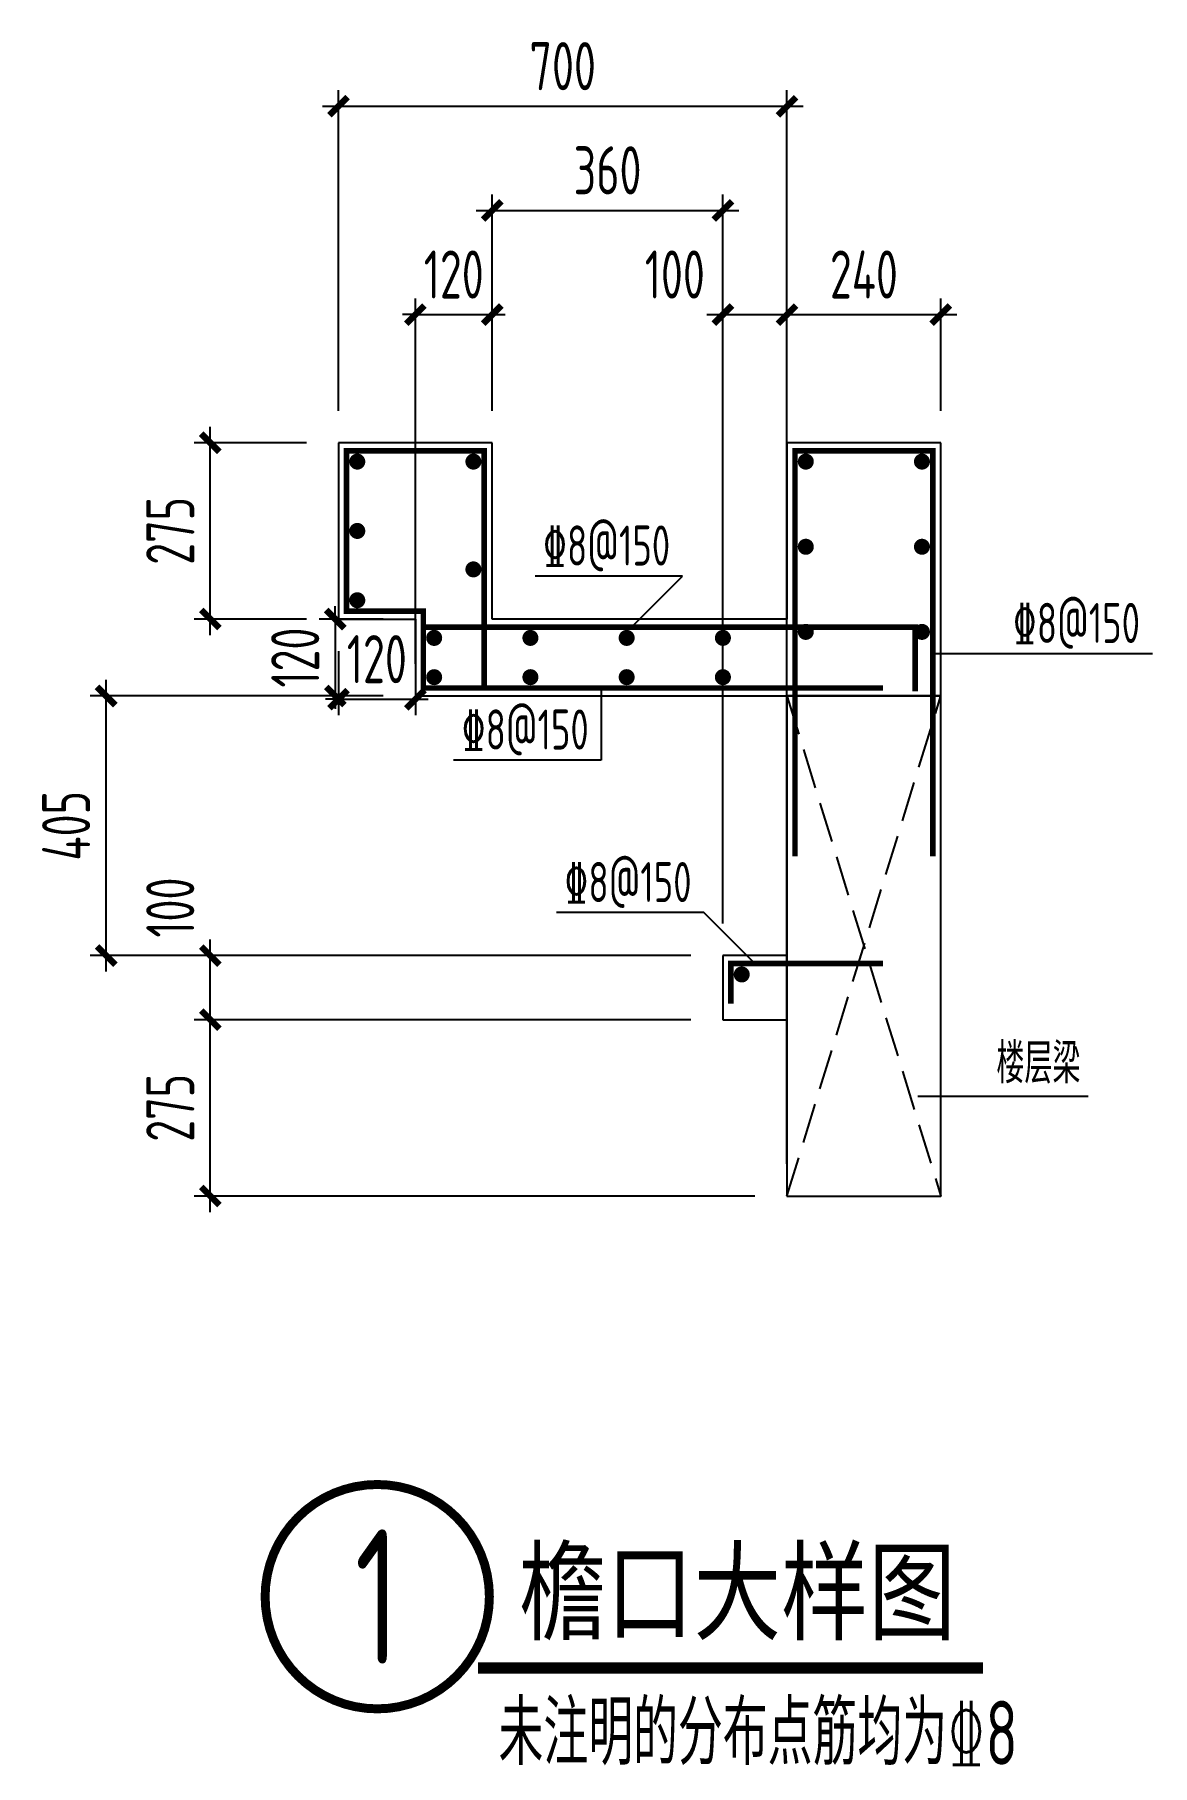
# Model space of a CAD drawing. Extents: x -1897 to 5081, y -7153 to 3647.
import ezdxf
from ezdxf.enums import TextEntityAlignment as Align

# ---------------------------------------------------------------- set-up
doc = ezdxf.new("R2010")
doc.units = 0
doc.header["$MEASUREMENT"] = 0
doc.linetypes.add('SD-SUPPORT-DASH', pattern=[0.35, 0.25, -0.1])
doc.layers.add('S-DIM', color=3, linetype='Continuous', lineweight=0)
for name, color, linetype in [('S-OTHER-THIN', 3, 'Continuous'), ('S-REIN', 6, 'Continuous'), ('S-REIN-POINT', 30, 'Continuous'), ('S-TEXT', 7, 'Continuous'), ('S-TEXT-2', 3, 'Continuous'), ('S-TEXT-3', 160, 'Continuous'), ('THIN', 3, 'Continuous')]:
    doc.layers.add(name, color=color, linetype=linetype)
doc.styles.add('FY_HT', font='simhei.ttf', dxfattribs={"width": 0.8})
doc.styles.add('TSSD_Dimension', font='tssdeng.shx', dxfattribs={"width": 0.7, "bigfont": 'hztxt.shx'})
doc.styles.add('TSSD_Label', font='tssdeng.shx', dxfattribs={"width": 0.7, "bigfont": 'hztxt.shx'})
doc.styles.add('TSSD_Num', font='tssdeng.shx', dxfattribs={"width": 0.7, "bigfont": 'hztxt.shx'})
doc.styles.add('TSSD_Rein', font='tssdeng.shx', dxfattribs={"width": 0.7, "bigfont": 'hztxt.shx'})
doc.dimstyles.new('TSSD_25_100', dxfattribs={"dimtxt": 300, "dimasz": 80, "dimexe": 100, "dimexo": 200, "dimgap": 100, "dimtad": 1, "dimdec": 0, "dimlfac": 0.25, "dimrnd": 5, "dimzin": 0, "dimdsep": 46, "dimtxsty": 'TSSD_Rein', "dimblk": 'ARCHTICK', "dimcen": 0, "dimdle": 100, "dimclrd": 190, "dimclre": 190, "dimclrt": 140, "dimadec": 0, "dimazin": 0, "dimtfac": 1, "dimtdec": 0, "dimtix": 1, "dimtmove": 2, "dimatfit": 3, "dimfxl": 1, "dimtolj": 1, "dimtzin": 0, "dimarcsym": 0})

# ---------------------------------------------------------------- blocks, each defined once
blk = doc.blocks.new('_ArchTick')
at = {"color": 0, "linetype": 'ByBlock', "const_width": 0.5}
blk.add_lwpolyline([(-0.71, -0.71), (0.71, 0.71)], dxfattribs=at)
blk = doc.blocks.new('*D5')
at = {"layer": 'Defpoints', "color": 0, "transparency": 16777216}
for p in [(2800, 1900), (2800, 1100), (2400, -2100)]:
    blk.add_point(p, dxfattribs=at)
at = {"layer": 'S-DIM', "color": 190, "lineweight": -2, "transparency": 16777216}
for p, q in [((2400, -1900), (2400, 2000)), ((2800, 1300), (2800, 2000)), ((2300, 1900), (2900, 1900))]:
    blk.add_line(p, q, dxfattribs=at)
at = {"layer": 'S-DIM', "color": 190, "lineweight": -2, "transparency": 16777216, "xscale": 80, "yscale": 80, "zscale": 80, "rotation": 180}
blk.add_blockref('_ArchTick', (2400, 1900), dxfattribs=at)
at = {"layer": 'S-DIM', "color": 190, "lineweight": -2, "transparency": 16777216, "xscale": 80, "yscale": 80, "zscale": 80}
blk.add_blockref('_ArchTick', (2800, 1900), dxfattribs=at)
at = {"layer": 'S-DIM', "color": 140, "transparency": 16777216, "insert": (2100, 2150), "char_height": 300, "attachment_point": 5, "style": 'TSSD_Rein'}
blk.add_mtext('\\A1;100', dxfattribs=at)
blk = doc.blocks.new('*D6')
at = {"layer": 'Defpoints', "color": 0, "transparency": 16777216}
for p in [(960, 1900), (960, 1100), (480, -480)]:
    blk.add_point(p, dxfattribs=at)
at = {"layer": 'S-DIM', "color": 190, "lineweight": -2, "transparency": 16777216}
for p, q in [((480, -280), (480, 2000)), ((960, 1300), (960, 2000)), ((480, 1900), (400, 1900)), ((480, 1900), (960, 1900)), ((960, 1900), (1040, 1900))]:
    blk.add_line(p, q, dxfattribs=at)
at = {"layer": 'S-DIM', "color": 190, "lineweight": -2, "transparency": 16777216, "xscale": 80, "yscale": 80, "zscale": 80}
blk.add_blockref('_ArchTick', (480, 1900), dxfattribs=at)
at = {"layer": 'S-DIM', "color": 190, "lineweight": -2, "transparency": 16777216, "xscale": 80, "yscale": 80, "zscale": 80, "rotation": 180}
blk.add_blockref('_ArchTick', (960, 1900), dxfattribs=at)
at = {"layer": 'S-DIM', "color": 140, "transparency": 16777216, "insert": (720, 2150), "char_height": 300, "attachment_point": 5, "style": 'TSSD_Rein'}
blk.add_mtext('\\A1;120', dxfattribs=at)
blk = doc.blocks.new('*D7')
at = {"layer": 'Defpoints', "color": 0, "transparency": 16777216}
for p in [(3760, 1900), (2800, 1100), (3760, 1100)]:
    blk.add_point(p, dxfattribs=at)
at = {"layer": 'S-DIM', "color": 190, "lineweight": -2, "transparency": 16777216}
for p, q in [((2800, 1300), (2800, 2000)), ((3760, 1300), (3760, 2000)), ((2700, 1900), (3860, 1900))]:
    blk.add_line(p, q, dxfattribs=at)
at = {"layer": 'S-DIM', "color": 190, "lineweight": -2, "transparency": 16777216, "xscale": 80, "yscale": 80, "zscale": 80, "rotation": 180}
blk.add_blockref('_ArchTick', (2800, 1900), dxfattribs=at)
at = {"layer": 'S-DIM', "color": 190, "lineweight": -2, "transparency": 16777216, "xscale": 80, "yscale": 80, "zscale": 80}
blk.add_blockref('_ArchTick', (3760, 1900), dxfattribs=at)
at = {"layer": 'S-DIM', "color": 140, "transparency": 16777216, "insert": (3280, 2150), "char_height": 300, "attachment_point": 5, "style": 'TSSD_Rein'}
blk.add_mtext('\\A1;240', dxfattribs=at)
blk = doc.blocks.new('*D8')
at = {"layer": 'Defpoints', "color": 0, "transparency": 16777216}
for p in [(2400, 2550), (960, 1100), (2400, -2100)]:
    blk.add_point(p, dxfattribs=at)
at = {"layer": 'S-DIM', "color": 190, "lineweight": -2, "transparency": 16777216}
for p, q in [((960, 1300), (960, 2650)), ((2400, -1900), (2400, 2650)), ((860, 2550), (2500, 2550))]:
    blk.add_line(p, q, dxfattribs=at)
at = {"layer": 'S-DIM', "color": 190, "lineweight": -2, "transparency": 16777216, "xscale": 80, "yscale": 80, "zscale": 80, "rotation": 180}
blk.add_blockref('_ArchTick', (960, 2550), dxfattribs=at)
at = {"layer": 'S-DIM', "color": 190, "lineweight": -2, "transparency": 16777216, "xscale": 80, "yscale": 80, "zscale": 80}
blk.add_blockref('_ArchTick', (2400, 2550), dxfattribs=at)
at = {"layer": 'S-DIM', "color": 140, "transparency": 16777216, "insert": (1680, 2800), "char_height": 300, "attachment_point": 5, "style": 'TSSD_Rein'}
blk.add_mtext('\\A1;360', dxfattribs=at)
blk = doc.blocks.new('*D9')
at = {"layer": 'Defpoints', "color": 0, "transparency": 16777216}
for p in [(-800, -2100), (2400, -2100), (2400, -2500)]:
    blk.add_point(p, dxfattribs=at)
at = {"layer": 'S-DIM', "color": 190, "lineweight": -2, "transparency": 16777216}
for p, q in [((-800, -2600), (-800, -2000)), ((2200, -2100), (-900, -2100)), ((2200, -2500), (-900, -2500))]:
    blk.add_line(p, q, dxfattribs=at)
at = {"layer": 'S-DIM', "color": 190, "lineweight": -2, "transparency": 16777216, "xscale": 80, "yscale": 80, "zscale": 80}
for p, rotation in [((-800, -2100), 90), ((-800, -2500), 270)]:
    blk.add_blockref('_ArchTick', p, dxfattribs=dict(at, rotation=rotation))
at = {"layer": 'S-DIM', "color": 140, "transparency": 16777216, "insert": (-1050, -1800), "char_height": 300, "attachment_point": 5, "rotation": 90, "style": 'TSSD_Rein'}
blk.add_mtext('\\A1;100', dxfattribs=at)
blk = doc.blocks.new('*D10')
at = {"layer": 'Defpoints', "color": 0, "transparency": 16777216}
for p in [(-800, -2500), (2400, -2500), (2800, -3600)]:
    blk.add_point(p, dxfattribs=at)
at = {"layer": 'S-DIM', "color": 190, "lineweight": -2, "transparency": 16777216}
for p, q in [((-800, -3700), (-800, -2400)), ((2200, -2500), (-900, -2500)), ((2600, -3600), (-900, -3600))]:
    blk.add_line(p, q, dxfattribs=at)
at = {"layer": 'S-DIM', "color": 190, "lineweight": -2, "transparency": 16777216, "xscale": 80, "yscale": 80, "zscale": 80}
for p, rotation in [((-800, -2500), 90), ((-800, -3600), 270)]:
    blk.add_blockref('_ArchTick', p, dxfattribs=dict(at, rotation=rotation))
at = {"layer": 'S-DIM', "color": 140, "transparency": 16777216, "insert": (-1050, -3050), "char_height": 300, "attachment_point": 5, "rotation": 90, "style": 'TSSD_Rein'}
blk.add_mtext('\\A1;275', dxfattribs=at)
blk = doc.blocks.new('*D11')
at = {"layer": 'Defpoints', "color": 0, "transparency": 16777216}
for p in [(-800, 1100), (0, 1100), (0, 0)]:
    blk.add_point(p, dxfattribs=at)
at = {"layer": 'S-DIM', "color": 190, "lineweight": -2, "transparency": 16777216}
for p, q in [((-800, -100), (-800, 1200)), ((-200, 1100), (-900, 1100)), ((-200, 0), (-900, 0))]:
    blk.add_line(p, q, dxfattribs=at)
at = {"layer": 'S-DIM', "color": 190, "lineweight": -2, "transparency": 16777216, "xscale": 80, "yscale": 80, "zscale": 80}
for p, rotation in [((-800, 1100), 90), ((-800, 0), 270)]:
    blk.add_blockref('_ArchTick', p, dxfattribs=dict(at, rotation=rotation))
at = {"layer": 'S-DIM', "color": 140, "transparency": 16777216, "insert": (-1050, 550), "char_height": 300, "attachment_point": 5, "rotation": 90, "style": 'TSSD_Rein'}
blk.add_mtext('\\A1;275', dxfattribs=at)
blk = doc.blocks.new('*D12')
at = {"layer": 'Defpoints', "color": 0, "transparency": 16777216}
for p in [(-1450, -480), (480, -480), (2400, -2100)]:
    blk.add_point(p, dxfattribs=at)
at = {"layer": 'S-DIM', "color": 190, "lineweight": -2, "transparency": 16777216}
for p, q in [((-1450, -2200), (-1450, -380)), ((280, -480), (-1550, -480)), ((2200, -2100), (-1550, -2100))]:
    blk.add_line(p, q, dxfattribs=at)
at = {"layer": 'S-DIM', "color": 190, "lineweight": -2, "transparency": 16777216, "xscale": 80, "yscale": 80, "zscale": 80}
for p, rotation in [((-1450, -480), 90), ((-1450, -2100), 270)]:
    blk.add_blockref('_ArchTick', p, dxfattribs=dict(at, rotation=rotation))
at = {"layer": 'S-DIM', "color": 140, "transparency": 16777216, "insert": (-1700, -1290), "char_height": 300, "attachment_point": 5, "rotation": 90, "style": 'TSSD_Rein'}
blk.add_mtext('\\A1;405', dxfattribs=at)
blk = doc.blocks.new('*D13')
at = {"layer": 'Defpoints', "color": 0, "transparency": 16777216}
for p in [(2800, 3200), (0, 1100), (2800, -3600)]:
    blk.add_point(p, dxfattribs=at)
at = {"layer": 'S-DIM', "color": 190, "lineweight": -2, "transparency": 16777216}
for p, q in [((0, 1300), (0, 3300)), ((2800, -3400), (2800, 3300)), ((-100, 3200), (2900, 3200))]:
    blk.add_line(p, q, dxfattribs=at)
at = {"layer": 'S-DIM', "color": 190, "lineweight": -2, "transparency": 16777216, "xscale": 80, "yscale": 80, "zscale": 80, "rotation": 180}
blk.add_blockref('_ArchTick', (0, 3200), dxfattribs=at)
at = {"layer": 'S-DIM', "color": 190, "lineweight": -2, "transparency": 16777216, "xscale": 80, "yscale": 80, "zscale": 80}
blk.add_blockref('_ArchTick', (2800, 3200), dxfattribs=at)
at = {"layer": 'S-DIM', "color": 140, "transparency": 16777216, "insert": (1400, 3450), "char_height": 300, "attachment_point": 5, "style": 'TSSD_Rein'}
blk.add_mtext('\\A1;700', dxfattribs=at)
blk = doc.blocks.new('*D14')
at = {"layer": 'Defpoints', "color": 0, "transparency": 16777216}
for p in [(0, 0), (480, 0), (480, -500)]:
    blk.add_point(p, dxfattribs=at)
at = {"layer": 'S-DIM', "color": 190, "lineweight": -2, "transparency": 16777216}
for p, q in [((0, -200), (0, -600)), ((480, -200), (480, -600)), ((0, -500), (-80, -500)), ((0, -500), (480, -500)), ((480, -500), (560, -500))]:
    blk.add_line(p, q, dxfattribs=at)
at = {"layer": 'S-DIM', "color": 190, "lineweight": -2, "transparency": 16777216, "xscale": 80, "yscale": 80, "zscale": 80}
blk.add_blockref('_ArchTick', (0, -500), dxfattribs=at)
at = {"layer": 'S-DIM', "color": 190, "lineweight": -2, "transparency": 16777216, "xscale": 80, "yscale": 80, "zscale": 80, "rotation": 180}
blk.add_blockref('_ArchTick', (480, -500), dxfattribs=at)
at = {"layer": 'S-DIM', "color": 140, "transparency": 16777216, "insert": (240, -250), "char_height": 300, "attachment_point": 5, "style": 'TSSD_Rein'}
blk.add_mtext('\\A1;120', dxfattribs=at)
blk = doc.blocks.new('*D15')
at = {"layer": 'Defpoints', "color": 0, "transparency": 16777216}
for p in [(480, 0), (-20, -480), (480, -480)]:
    blk.add_point(p, dxfattribs=at)
at = {"layer": 'S-DIM', "color": 190, "lineweight": -2, "transparency": 16777216}
for p, q in [((-20, 0), (-20, 80)), ((280, 0), (-120, 0)), ((-20, 0), (-20, -480)), ((280, -480), (-120, -480)), ((-20, -480), (-20, -560))]:
    blk.add_line(p, q, dxfattribs=at)
at = {"layer": 'S-DIM', "color": 190, "lineweight": -2, "transparency": 16777216, "xscale": 80, "yscale": 80, "zscale": 80}
for p, rotation in [((-20, 0), 270), ((-20, -480), 90)]:
    blk.add_blockref('_ArchTick', p, dxfattribs=dict(at, rotation=rotation))
at = {"layer": 'S-DIM', "color": 140, "transparency": 16777216, "insert": (-270, -240), "char_height": 300, "attachment_point": 5, "rotation": 90, "style": 'TSSD_Rein'}
blk.add_mtext('\\A1;120', dxfattribs=at)
blk = doc.blocks.new('ts_idx1')
at = {"color": 0, "linetype": 'ByBlock', "lineweight": -2, "const_width": 0.04}
blk.add_lwpolyline([(-0.5, 0, 1), (0.5, 0, 1)], format="xyb", close=True, dxfattribs=at)
at = {"color": 0, "linetype": 'ByBlock', "lineweight": -2, "style": 'TSSD_Num', "width": 0.7}
blk.add_attdef('A', text='', height=0.6, dxfattribs=at).set_placement((0, 0), align=Align.MIDDLE_CENTER)

msp = doc.modelspace()

# ---------------------------------------------------------------- linework, layer by layer
at = {"layer": 'S-OTHER-THIN', "color": 7}
for p, q in [((960, 1100), (0, 1100)), ((0, 1100), (0, 0)), ((960, 0), (960, 1100)), ((3760, 1100), (2800, 1100)), ((2800, 1100), (2800, 0)), ((3760, -480), (3760, 1100)), ((0, 0), (480, 0)), ((480, 0), (480, -480)), ((2800, 0), (960, 0)), ((480, -480), (2800, -480)), ((2800, -480), (3760, -480)), ((2800, -2100), (2400, -2100)), ((2400, -2100), (2400, -2500)), ((2800, -2500), (2800, -2100)), ((2400, -2500), (2800, -2500)), ((3616, -2976), (4066, -2976)), ((4066, -2976), (4680.8, -2976))]:
    msp.add_line(p, q, dxfattribs=at)
at = {"layer": 'S-OTHER-THIN'}
for p, q in [((2148.2, 268.2), (1227, 268.2)), ((1830, -50), (2148.2, 268.2)), ((3710, -215), (4160, -215)), ((4160, -215), (5081.2, -215)), ((1640, -430), (1640, -880)), ((1640, -880), (718.8, -880)), ((2281.8, -1831.8), (1360.6, -1831.8)), ((2600, -2150), (2281.8, -1831.8))]:
    msp.add_line(p, q, dxfattribs=at)
at = {"layer": 'S-OTHER-THIN', "color": 7, "linetype": 'SD-SUPPORT-DASH', "ltscale": 1000}
for p, q in [((2800, -3600), (3760, -480)), ((2800, -480), (3760, -3600))]:
    msp.add_line(p, q, dxfattribs=at)
at = {"layer": 'S-OTHER-THIN', "color": 7}
msp.add_lwpolyline([(2800, -3600), (3760, -3600), (3760, -480), (2800, -480)], close=True, dxfattribs=at)
at = {"layer": 'S-REIN', "const_width": 35}
for points in [[(910, -430), (910, -50), (910, 1050), (50, 1050), (50, 50), (530, 50), (530, -430), (2750, -430), (2800, -430), (3400, -430)], [(2850, -1480), (2850, 1050), (3710, 1050), (3710, -1480)], [(3600, -450), (3600, -50), (2800, -50), (2750, -50), (910, -50), (530, -50)], [(3400, -2150), (2800, -2150), (2750, -2150), (2450, -2150), (2450, -2400)]]:
    msp.add_lwpolyline(points, dxfattribs=at)
at = {"layer": 'S-REIN-POINT', "const_width": 50}
for points in [[(142.5, 982.5, 1), (92.5, 982.5, 1)], [(867.5, 982.5, 1), (817.5, 982.5, 1)], [(2942.5, 982.5, 1), (2892.5, 982.5, 1)], [(3667.5, 982.5, 1), (3617.5, 982.5, 1)], [(142.5, 550, 1), (92.5, 550, 1)], [(2942.5, 451.2, 1), (2892.5, 451.2, 1)], [(3667.5, 451.2, 1), (3617.5, 451.2, 1)], [(867.5, 310, 1), (817.5, 310, 1)], [(142.5, 117.5, 1), (92.5, 117.5, 1)], [(622.5, -117.5, 1), (572.5, -117.5, 1)], [(1223.3, -117.5, 1), (1173.3, -117.5, 1)], [(1824.2, -117.5, 1), (1774.2, -117.5, 1)], [(2425, -117.5, 1), (2375, -117.5, 1)], [(2942.5, -80, 1), (2892.5, -80, 1)], [(3667.5, -80, 1), (3617.5, -80, 1)], [(622.5, -362.5, 1), (572.5, -362.5, 1)], [(1223.3, -362.5, 1), (1173.3, -362.5, 1)], [(1824.2, -362.5, 1), (1774.2, -362.5, 1)], [(2425, -362.5, 1), (2375, -362.5, 1)], [(2542.5, -2217.5, 1), (2492.5, -2217.5, 1)]]:
    msp.add_lwpolyline(points, format="xyb", close=True, dxfattribs=at)
at = {"layer": 'S-TEXT-2', "const_width": 70}
msp.add_lwpolyline([(870.8, -6545.4), (4023.8, -6545.4)], dxfattribs=at)

# ---------------------------------------------------------------- block references
at = {"layer": 'S-OTHER-THIN'}
ref = msp.add_blockref('ts_idx1', (242.2, -6100), dxfattribs=dict(at, xscale=1399.999972, yscale=1399.999972, zscale=1399.999972))
ref.add_attrib('1', '1', dxfattribs={"layer": 'THIN', "height": 840, "style": 'TSSD_Num', "width": 0.7}).set_placement((242.2, -6100), align=Align.MIDDLE_CENTER)

# ---------------------------------------------------------------- texts
at = {"layer": 'S-TEXT', "style": 'TSSD_Label', "width": 0.7}
for s, p in [('%%1328@150', (1277, 334)), ('%%1328@150', (4210, -149.2)), ('%%1328@150', (768.8, -814.2)), ('%%1328@150', (1410.6, -1766)), ('楼层梁', (4107.2, -2897.2))]:
    msp.add_text(s, height=250, dxfattribs=at).set_placement(p)
at = {"layer": 'S-TEXT-2', "style": 'FY_HT', "width": 0.8}
msp.add_text('檐口大样图', height=500, dxfattribs=at).set_placement((1126, -6317.6))
at = {"layer": 'S-TEXT-3', "color": 0, "style": 'TSSD_Dimension', "width": 0.7}
msp.add_text('未注明的分布点筋均为%%1328', height=400, dxfattribs=at).set_placement((2620.2, -6949.4), align=Align.MIDDLE_CENTER)

# ---------------------------------------------------------------- dimensions: what is measured, and where the dimension line sits
at = {"layer": 'S-DIM'}
for base, p1, p2, picture, middle in [((2800, 3200), (0, 1100), (2800, -3600), '*D13', (1400, 3450)), ((2400, 2550), (960, 1100), (2400, -2100), '*D8', (1680, 2800)), ((960, 1900), (480, -480), (960, 1100), '*D6', (720, 2150)), ((3760, 1900), (2800, 1100), (3760, 1100), '*D7', (3280, 2150)), ((480, -500), (0, 0), (480, 0), '*D14', (240, -250))]:
    dim = msp.add_linear_dim(base=base, p1=p1, p2=p2, dimstyle='TSSD_25_100', dxfattribs=at)
    dim.commit()
    dim.dimension.update_dxf_attribs({"geometry": picture, "text_midpoint": middle})
dim = msp.add_linear_dim(base=(2800, 1900), p1=(2400, -2100), p2=(2800, 1100), dimstyle='TSSD_25_100', dxfattribs=at)
dim.commit()
dim.dimension.update_dxf_attribs({"geometry": '*D5', "text_midpoint": (2100, 2150), "dimtype": 160})
for base, p1, p2, picture, middle in [((-800, 1100), (0, 0), (0, 1100), '*D11', (-1050, 550)), ((-20, -480), (480, 0), (480, -480), '*D15', (-270, -240)), ((-1450, -480), (2400, -2100), (480, -480), '*D12', (-1700, -1290)), ((-800, -2500), (2800, -3600), (2400, -2500), '*D10', (-1050, -3050))]:
    dim = msp.add_linear_dim(base=base, p1=p1, p2=p2, angle=90, dimstyle='TSSD_25_100', dxfattribs=at)
    dim.commit()
    dim.dimension.update_dxf_attribs({"geometry": picture, "text_midpoint": middle})
dim = msp.add_linear_dim(base=(-800, -2100), p1=(2400, -2500), p2=(2400, -2100), angle=90, dimstyle='TSSD_25_100', dxfattribs=at)
dim.commit()
dim.dimension.update_dxf_attribs({"geometry": '*D9', "text_midpoint": (-1050, -1800), "dimtype": 160})

doc.saveas('drawing.dxf')
